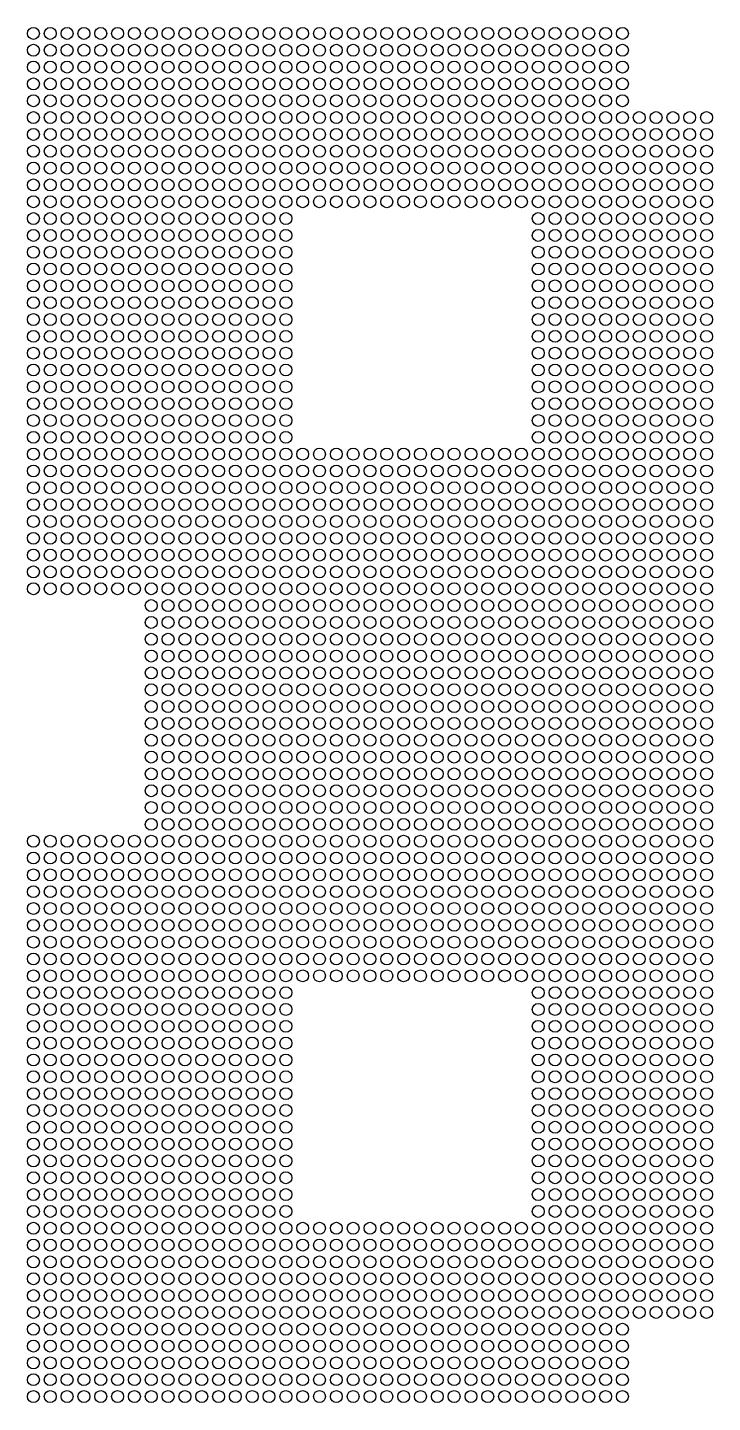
# Model space of a CAD drawing. Header units: millimetres. Extents: x 57.2 to 110.3, y 24.8 to 77.9.
# Drawn here: x 83.8 to 110.3, y 24.8 to 77.9 of the extents above; entities that cross this region are included whole.
import ezdxf

# ---------------------------------------------------------------- set-up
doc = ezdxf.new("R2010")
doc.units = ezdxf.units.MM
doc.header["$LTSCALE"] = 0.5

msp = doc.modelspace()

# ---------------------------------------------------------------- linework, layer by layer
for centre in [(84.059, 77.693), (84.709, 77.693), (85.359, 77.693), (86.009, 77.693), (86.659, 77.693), (87.309, 77.693), (87.959, 77.693), (88.609, 77.693), (89.259, 77.693), (89.909, 77.693), (90.559, 77.693), (91.209, 77.693), (91.859, 77.693), (92.509, 77.693), (93.159, 77.693), (93.809, 77.693), (94.459, 77.693), (95.109, 77.693), (95.759, 77.693), (96.409, 77.693), (97.059, 77.693), (97.709, 77.693), (98.359, 77.693), (99.009, 77.693), (99.659, 77.693), (100.309, 77.693), (100.959, 77.693), (101.609, 77.693), (102.259, 77.693), (102.909, 77.693), (103.559, 77.693), (104.209, 77.693), (104.859, 77.693), (105.509, 77.693), (106.159, 77.693), (106.809, 77.693), (84.059, 77.043), (84.709, 77.043), (85.359, 77.043), (86.009, 77.043), (86.659, 77.043), (87.309, 77.043), (87.959, 77.043), (88.609, 77.043), (89.259, 77.043), (89.909, 77.043), (90.559, 77.043), (91.209, 77.043), (91.859, 77.043), (92.509, 77.043), (93.159, 77.043), (93.809, 77.043), (94.459, 77.043), (95.109, 77.043), (95.759, 77.043), (96.409, 77.043), (97.059, 77.043), (97.709, 77.043), (98.359, 77.043), (99.009, 77.043), (99.659, 77.043), (100.309, 77.043), (100.959, 77.043), (101.609, 77.043), (102.259, 77.043), (102.909, 77.043), (103.559, 77.043), (104.209, 77.043), (104.859, 77.043), (105.509, 77.043), (106.159, 77.043), (106.809, 77.043), (84.059, 76.393), (84.709, 76.393), (85.359, 76.393), (86.009, 76.393), (86.659, 76.393), (87.309, 76.393), (87.959, 76.393), (88.609, 76.393), (89.259, 76.393), (89.909, 76.393), (90.559, 76.393), (91.209, 76.393), (91.859, 76.393), (92.509, 76.393), (93.159, 76.393), (93.809, 76.393), (94.459, 76.393), (95.109, 76.393), (95.759, 76.393), (96.409, 76.393), (97.059, 76.393), (97.709, 76.393), (98.359, 76.393), (99.009, 76.393), (99.659, 76.393), (100.309, 76.393), (100.959, 76.393), (101.609, 76.393), (102.259, 76.393), (102.909, 76.393), (103.559, 76.393), (104.209, 76.393), (104.859, 76.393), (105.509, 76.393), (106.159, 76.393), (106.809, 76.393), (84.059, 75.743), (84.709, 75.743), (85.359, 75.743), (86.009, 75.743), (86.659, 75.743), (87.309, 75.743), (87.959, 75.743), (88.609, 75.743), (89.259, 75.743), (89.909, 75.743), (90.559, 75.743), (91.209, 75.743), (91.859, 75.743), (92.509, 75.743), (93.159, 75.743), (93.809, 75.743), (94.459, 75.743), (95.109, 75.743), (95.759, 75.743), (96.409, 75.743), (97.059, 75.743), (97.709, 75.743), (98.359, 75.743), (99.009, 75.743), (99.659, 75.743), (100.309, 75.743), (100.959, 75.743), (101.609, 75.743), (102.259, 75.743), (102.909, 75.743), (103.559, 75.743), (104.209, 75.743), (104.859, 75.743), (105.509, 75.743), (106.159, 75.743), (106.809, 75.743), (84.059, 75.093), (84.709, 75.093), (85.359, 75.093), (86.009, 75.093), (86.659, 75.093), (87.309, 75.093), (87.959, 75.093), (88.609, 75.093), (89.259, 75.093), (89.909, 75.093), (90.559, 75.093), (91.209, 75.093), (91.859, 75.093), (92.509, 75.093), (93.159, 75.093), (93.809, 75.093), (94.459, 75.093), (95.109, 75.093), (95.759, 75.093), (96.409, 75.093), (97.059, 75.093), (97.709, 75.093), (98.359, 75.093), (99.009, 75.093), (99.659, 75.093), (100.309, 75.093), (100.959, 75.093), (101.609, 75.093), (102.259, 75.093), (102.909, 75.093), (103.559, 75.093), (104.209, 75.093), (104.859, 75.093), (105.509, 75.093), (106.159, 75.093), (106.809, 75.093), (84.059, 74.443), (84.709, 74.443), (85.359, 74.443), (86.009, 74.443), (86.659, 74.443), (87.309, 74.443), (87.959, 74.443), (88.609, 74.443), (89.259, 74.443), (89.909, 74.443), (90.559, 74.443), (91.209, 74.443), (91.859, 74.443), (92.509, 74.443), (93.159, 74.443), (93.809, 74.443), (94.459, 74.443), (95.109, 74.443), (95.759, 74.443), (96.409, 74.443), (97.059, 74.443), (97.709, 74.443), (98.359, 74.443), (99.009, 74.443), (99.659, 74.443), (100.309, 74.443), (100.959, 74.443), (101.609, 74.443), (102.259, 74.443), (102.909, 74.443), (103.559, 74.443), (104.209, 74.443), (104.859, 74.443), (105.509, 74.443), (106.159, 74.443), (106.809, 74.443), (107.459, 74.443), (108.109, 74.443), (108.759, 74.443), (109.409, 74.443), (110.059, 74.443), (84.059, 73.793), (84.709, 73.793), (85.359, 73.793), (86.009, 73.793), (86.659, 73.793), (87.309, 73.793), (87.959, 73.793), (88.609, 73.793), (89.259, 73.793), (89.909, 73.793), (90.559, 73.793), (91.209, 73.793), (91.859, 73.793), (92.509, 73.793), (93.159, 73.793), (93.809, 73.793), (94.459, 73.793), (95.109, 73.793), (95.759, 73.793), (96.409, 73.793), (97.059, 73.793), (97.709, 73.793), (98.359, 73.793), (99.009, 73.793), (99.659, 73.793), (100.309, 73.793), (100.959, 73.793), (101.609, 73.793), (102.259, 73.793), (102.909, 73.793), (103.559, 73.793), (104.209, 73.793), (104.859, 73.793), (105.509, 73.793), (106.159, 73.793), (106.809, 73.793), (107.459, 73.793), (108.109, 73.793), (108.759, 73.793), (109.409, 73.793), (110.059, 73.793), (84.059, 73.143), (84.709, 73.143), (85.359, 73.143), (86.009, 73.143), (86.659, 73.143), (87.309, 73.143), (87.959, 73.143), (88.609, 73.143), (89.259, 73.143), (89.909, 73.143), (90.559, 73.143), (91.209, 73.143), (91.859, 73.143), (92.509, 73.143), (93.159, 73.143), (93.809, 73.143), (94.459, 73.143), (95.109, 73.143), (95.759, 73.143), (96.409, 73.143), (97.059, 73.143), (97.709, 73.143), (98.359, 73.143), (99.009, 73.143), (99.659, 73.143), (100.309, 73.143), (100.959, 73.143), (101.609, 73.143), (102.259, 73.143), (102.909, 73.143), (103.559, 73.143), (104.209, 73.143), (104.859, 73.143), (105.509, 73.143), (106.159, 73.143), (106.809, 73.143), (107.459, 73.143), (108.109, 73.143), (108.759, 73.143), (109.409, 73.143), (110.059, 73.143), (84.059, 72.493), (84.709, 72.493), (85.359, 72.493), (86.009, 72.493), (86.659, 72.493), (87.309, 72.493), (87.959, 72.493), (88.609, 72.493), (89.259, 72.493), (89.909, 72.493), (90.559, 72.493), (91.209, 72.493), (91.859, 72.493), (92.509, 72.493), (93.159, 72.493), (93.809, 72.493), (94.459, 72.493), (95.109, 72.493), (95.759, 72.493), (96.409, 72.493), (97.059, 72.493), (97.709, 72.493), (98.359, 72.493), (99.009, 72.493), (99.659, 72.493), (100.309, 72.493), (100.959, 72.493), (101.609, 72.493), (102.259, 72.493), (102.909, 72.493), (103.559, 72.493), (104.209, 72.493), (104.859, 72.493), (105.509, 72.493), (106.159, 72.493), (106.809, 72.493), (107.459, 72.493), (108.109, 72.493), (108.759, 72.493), (109.409, 72.493), (110.059, 72.493), (84.059, 71.843), (84.709, 71.843), (85.359, 71.843), (86.009, 71.843), (86.659, 71.843), (87.309, 71.843), (87.959, 71.843), (88.609, 71.843), (89.259, 71.843), (89.909, 71.843), (90.559, 71.843), (91.209, 71.843), (91.859, 71.843), (92.509, 71.843), (93.159, 71.843), (93.809, 71.843), (94.459, 71.843), (95.109, 71.843), (95.759, 71.843), (96.409, 71.843), (97.059, 71.843), (97.709, 71.843), (98.359, 71.843), (99.009, 71.843), (99.659, 71.843), (100.309, 71.843), (100.959, 71.843), (101.609, 71.843), (102.259, 71.843), (102.909, 71.843), (103.559, 71.843), (104.209, 71.843), (104.859, 71.843), (105.509, 71.843), (106.159, 71.843), (106.809, 71.843), (107.459, 71.843), (108.109, 71.843), (108.759, 71.843), (109.409, 71.843), (110.059, 71.843), (84.059, 71.193), (84.709, 71.193), (85.359, 71.193), (86.009, 71.193), (86.659, 71.193), (87.309, 71.193), (87.959, 71.193), (88.609, 71.193), (89.259, 71.193), (89.909, 71.193), (90.559, 71.193), (91.209, 71.193), (91.859, 71.193), (92.509, 71.193), (93.159, 71.193), (93.809, 71.193), (94.459, 71.193), (95.109, 71.193), (95.759, 71.193), (96.409, 71.193), (97.059, 71.193), (97.709, 71.193), (98.359, 71.193), (99.009, 71.193), (99.659, 71.193), (100.309, 71.193), (100.959, 71.193), (101.609, 71.193), (102.259, 71.193), (102.909, 71.193), (103.559, 71.193), (104.209, 71.193), (104.859, 71.193), (105.509, 71.193), (106.159, 71.193), (106.809, 71.193), (107.459, 71.193), (108.109, 71.193), (108.759, 71.193), (109.409, 71.193), (110.059, 71.193), (84.059, 70.543), (84.709, 70.543), (85.359, 70.543), (86.009, 70.543), (86.659, 70.543), (87.309, 70.543), (87.959, 70.543), (88.609, 70.543), (89.259, 70.543), (89.909, 70.543), (90.559, 70.543), (91.209, 70.543), (91.859, 70.543), (92.509, 70.543), (93.159, 70.543), (93.809, 70.543), (103.559, 70.543), (104.209, 70.543), (104.859, 70.543), (105.509, 70.543), (106.159, 70.543), (106.809, 70.543), (107.459, 70.543), (108.109, 70.543), (108.759, 70.543), (109.409, 70.543), (110.059, 70.543), (84.059, 69.893), (84.709, 69.893), (85.359, 69.893), (86.009, 69.893), (86.659, 69.893), (87.309, 69.893), (87.959, 69.893), (88.609, 69.893), (89.259, 69.893), (89.909, 69.893), (90.559, 69.893), (91.209, 69.893), (91.859, 69.893), (92.509, 69.893), (93.159, 69.893), (93.809, 69.893), (103.559, 69.893), (104.209, 69.893), (104.859, 69.893), (105.509, 69.893), (106.159, 69.893), (106.809, 69.893), (107.459, 69.893), (108.109, 69.893), (108.759, 69.893), (109.409, 69.893), (110.059, 69.893), (84.059, 69.243), (84.709, 69.243), (85.359, 69.243), (86.009, 69.243), (86.659, 69.243), (87.309, 69.243), (87.959, 69.243), (88.609, 69.243), (89.259, 69.243), (89.909, 69.243), (90.559, 69.243), (91.209, 69.243), (91.859, 69.243), (92.509, 69.243), (93.159, 69.243), (93.809, 69.243), (103.559, 69.243), (104.209, 69.243), (104.859, 69.243), (105.509, 69.243), (106.159, 69.243), (106.809, 69.243), (107.459, 69.243), (108.109, 69.243), (108.759, 69.243), (109.409, 69.243), (110.059, 69.243), (84.059, 68.593), (84.709, 68.593), (85.359, 68.593), (86.009, 68.593), (86.659, 68.593), (87.309, 68.593), (87.959, 68.593), (88.609, 68.593), (89.259, 68.593), (89.909, 68.593), (90.559, 68.593), (91.209, 68.593), (91.859, 68.593), (92.509, 68.593), (93.159, 68.593), (93.809, 68.593), (103.559, 68.593), (104.209, 68.593), (104.859, 68.593), (105.509, 68.593), (106.159, 68.593), (106.809, 68.593), (107.459, 68.593), (108.109, 68.593), (108.759, 68.593), (109.409, 68.593), (110.059, 68.593), (84.059, 67.943), (84.709, 67.943), (85.359, 67.943), (86.009, 67.943), (86.659, 67.943), (87.309, 67.943), (87.959, 67.943), (88.609, 67.943), (89.259, 67.943), (89.909, 67.943), (90.559, 67.943), (91.209, 67.943), (91.859, 67.943), (92.509, 67.943), (93.159, 67.943), (93.809, 67.943), (103.559, 67.943), (104.209, 67.943), (104.859, 67.943), (105.509, 67.943), (106.159, 67.943), (106.809, 67.943), (107.459, 67.943), (108.109, 67.943), (108.759, 67.943), (109.409, 67.943), (110.059, 67.943), (84.059, 67.293), (84.709, 67.293), (85.359, 67.293), (86.009, 67.293), (86.659, 67.293), (87.309, 67.293), (87.959, 67.293), (88.609, 67.293), (89.259, 67.293), (89.909, 67.293), (90.559, 67.293), (91.209, 67.293), (91.859, 67.293), (92.509, 67.293), (93.159, 67.293), (93.809, 67.293), (103.559, 67.293), (104.209, 67.293), (104.859, 67.293), (105.509, 67.293), (106.159, 67.293), (106.809, 67.293), (107.459, 67.293), (108.109, 67.293), (108.759, 67.293), (109.409, 67.293), (110.059, 67.293), (84.059, 66.643), (84.709, 66.643), (85.359, 66.643), (86.009, 66.643), (86.659, 66.643), (87.309, 66.643), (87.959, 66.643), (88.609, 66.643), (89.259, 66.643), (89.909, 66.643), (90.559, 66.643), (91.209, 66.643), (91.859, 66.643), (92.509, 66.643), (93.159, 66.643), (93.809, 66.643), (103.559, 66.643), (104.209, 66.643), (104.859, 66.643), (105.509, 66.643), (106.159, 66.643), (106.809, 66.643), (107.459, 66.643), (108.109, 66.643), (108.759, 66.643), (109.409, 66.643), (110.059, 66.643), (84.059, 65.993), (84.709, 65.993), (85.359, 65.993), (86.009, 65.993), (86.659, 65.993), (87.309, 65.993), (87.959, 65.993), (88.609, 65.993), (89.259, 65.993), (89.909, 65.993), (90.559, 65.993), (91.209, 65.993), (91.859, 65.993), (92.509, 65.993), (93.159, 65.993), (93.809, 65.993), (103.559, 65.993), (104.209, 65.993), (104.859, 65.993), (105.509, 65.993), (106.159, 65.993), (106.809, 65.993), (107.459, 65.993), (108.109, 65.993), (108.759, 65.993), (109.409, 65.993), (110.059, 65.993), (84.059, 65.343), (84.709, 65.343), (85.359, 65.343), (86.009, 65.343), (86.659, 65.343), (87.309, 65.343), (87.959, 65.343), (88.609, 65.343), (89.259, 65.343), (89.909, 65.343), (90.559, 65.343), (91.209, 65.343), (91.859, 65.343), (92.509, 65.343), (93.159, 65.343), (93.809, 65.343), (103.559, 65.343), (104.209, 65.343), (104.859, 65.343), (105.509, 65.343), (106.159, 65.343), (106.809, 65.343), (107.459, 65.343), (108.109, 65.343), (108.759, 65.343), (109.409, 65.343), (110.059, 65.343), (84.059, 64.693), (84.709, 64.693), (85.359, 64.693), (86.009, 64.693), (86.659, 64.693), (87.309, 64.693), (87.959, 64.693), (88.609, 64.693), (89.259, 64.693), (89.909, 64.693), (90.559, 64.693), (91.209, 64.693), (91.859, 64.693), (92.509, 64.693), (93.159, 64.693), (93.809, 64.693), (103.559, 64.693), (104.209, 64.693), (104.859, 64.693), (105.509, 64.693), (106.159, 64.693), (106.809, 64.693), (107.459, 64.693), (108.109, 64.693), (108.759, 64.693), (109.409, 64.693), (110.059, 64.693), (84.059, 64.043), (84.709, 64.043), (85.359, 64.043), (86.009, 64.043), (86.659, 64.043), (87.309, 64.043), (87.959, 64.043), (88.609, 64.043), (89.259, 64.043), (89.909, 64.043), (90.559, 64.043), (91.209, 64.043), (91.859, 64.043), (92.509, 64.043), (93.159, 64.043), (93.809, 64.043), (103.559, 64.043), (104.209, 64.043), (104.859, 64.043), (105.509, 64.043), (106.159, 64.043), (106.809, 64.043), (107.459, 64.043), (108.109, 64.043), (108.759, 64.043), (109.409, 64.043), (110.059, 64.043), (84.059, 63.393), (84.709, 63.393), (85.359, 63.393), (86.009, 63.393), (86.659, 63.393), (87.309, 63.393), (87.959, 63.393), (88.609, 63.393), (89.259, 63.393), (89.909, 63.393), (90.559, 63.393), (91.209, 63.393), (91.859, 63.393), (92.509, 63.393), (93.159, 63.393), (93.809, 63.393), (103.559, 63.393), (104.209, 63.393), (104.859, 63.393), (105.509, 63.393), (106.159, 63.393), (106.809, 63.393), (107.459, 63.393), (108.109, 63.393), (108.759, 63.393), (109.409, 63.393), (110.059, 63.393), (84.059, 62.743), (84.709, 62.743), (85.359, 62.743), (86.009, 62.743), (86.659, 62.743), (87.309, 62.743), (87.959, 62.743), (88.609, 62.743), (89.259, 62.743), (89.909, 62.743), (90.559, 62.743), (91.209, 62.743), (91.859, 62.743), (92.509, 62.743), (93.159, 62.743), (93.809, 62.743), (103.559, 62.743), (104.209, 62.743), (104.859, 62.743), (105.509, 62.743), (106.159, 62.743), (106.809, 62.743), (107.459, 62.743), (108.109, 62.743), (108.759, 62.743), (109.409, 62.743), (110.059, 62.743), (84.059, 62.093), (84.709, 62.093), (85.359, 62.093), (86.009, 62.093), (86.659, 62.093), (87.309, 62.093), (87.959, 62.093), (88.609, 62.093), (89.259, 62.093), (89.909, 62.093), (90.559, 62.093), (91.209, 62.093), (91.859, 62.093), (92.509, 62.093), (93.159, 62.093), (93.809, 62.093), (103.559, 62.093), (104.209, 62.093), (104.859, 62.093), (105.509, 62.093), (106.159, 62.093), (106.809, 62.093), (107.459, 62.093), (108.109, 62.093), (108.759, 62.093), (109.409, 62.093), (110.059, 62.093), (84.059, 61.443), (84.709, 61.443), (85.359, 61.443), (86.009, 61.443), (86.659, 61.443), (87.309, 61.443), (87.959, 61.443), (88.609, 61.443), (89.259, 61.443), (89.909, 61.443), (90.559, 61.443), (91.209, 61.443), (91.859, 61.443), (92.509, 61.443), (93.159, 61.443), (93.809, 61.443), (94.459, 61.443), (95.109, 61.443), (95.759, 61.443), (96.409, 61.443), (97.059, 61.443), (97.709, 61.443), (98.359, 61.443), (99.009, 61.443), (99.659, 61.443), (100.309, 61.443), (100.959, 61.443), (101.609, 61.443), (102.259, 61.443), (102.909, 61.443), (103.559, 61.443), (104.209, 61.443), (104.859, 61.443), (105.509, 61.443), (106.159, 61.443), (106.809, 61.443), (107.459, 61.443), (108.109, 61.443), (108.759, 61.443), (109.409, 61.443), (110.059, 61.443), (84.059, 60.793), (84.709, 60.793), (85.359, 60.793), (86.009, 60.793), (86.659, 60.793), (87.309, 60.793), (87.959, 60.793), (88.609, 60.793), (89.259, 60.793), (89.909, 60.793), (90.559, 60.793), (91.209, 60.793), (91.859, 60.793), (92.509, 60.793), (93.159, 60.793), (93.809, 60.793), (94.459, 60.793), (95.109, 60.793), (95.759, 60.793), (96.409, 60.793), (97.059, 60.793), (97.709, 60.793), (98.359, 60.793), (99.009, 60.793), (99.659, 60.793), (100.309, 60.793), (100.959, 60.793), (101.609, 60.793), (102.259, 60.793), (102.909, 60.793), (103.559, 60.793), (104.209, 60.793), (104.859, 60.793), (105.509, 60.793), (106.159, 60.793), (106.809, 60.793), (107.459, 60.793), (108.109, 60.793), (108.759, 60.793), (109.409, 60.793), (110.059, 60.793), (84.059, 60.143), (84.709, 60.143), (85.359, 60.143), (86.009, 60.143), (86.659, 60.143), (87.309, 60.143), (87.959, 60.143), (88.609, 60.143), (89.259, 60.143), (89.909, 60.143), (90.559, 60.143), (91.209, 60.143), (91.859, 60.143), (92.509, 60.143), (93.159, 60.143), (93.809, 60.143), (94.459, 60.143), (95.109, 60.143), (95.759, 60.143), (96.409, 60.143), (97.059, 60.143), (97.709, 60.143), (98.359, 60.143), (99.009, 60.143), (99.659, 60.143), (100.309, 60.143), (100.959, 60.143), (101.609, 60.143), (102.259, 60.143), (102.909, 60.143), (103.559, 60.143), (104.209, 60.143), (104.859, 60.143), (105.509, 60.143), (106.159, 60.143), (106.809, 60.143), (107.459, 60.143), (108.109, 60.143), (108.759, 60.143), (109.409, 60.143), (110.059, 60.143), (84.059, 59.493), (84.709, 59.493), (85.359, 59.493), (86.009, 59.493), (86.659, 59.493), (87.309, 59.493), (87.959, 59.493), (88.609, 59.493), (89.259, 59.493), (89.909, 59.493), (90.559, 59.493), (91.209, 59.493), (91.859, 59.493), (92.509, 59.493), (93.159, 59.493), (93.809, 59.493), (94.459, 59.493), (95.109, 59.493), (95.759, 59.493), (96.409, 59.493), (97.059, 59.493), (97.709, 59.493), (98.359, 59.493), (99.009, 59.493), (99.659, 59.493), (100.309, 59.493), (100.959, 59.493), (101.609, 59.493), (102.259, 59.493), (102.909, 59.493), (103.559, 59.493), (104.209, 59.493), (104.859, 59.493), (105.509, 59.493), (106.159, 59.493), (106.809, 59.493), (107.459, 59.493), (108.109, 59.493), (108.759, 59.493), (109.409, 59.493), (110.059, 59.493), (84.059, 58.843), (84.709, 58.843), (85.359, 58.843), (86.009, 58.843), (86.659, 58.843), (87.309, 58.843), (87.959, 58.843), (88.609, 58.843), (89.259, 58.843), (89.909, 58.843), (90.559, 58.843), (91.209, 58.843), (91.859, 58.843), (92.509, 58.843), (93.159, 58.843), (93.809, 58.843), (94.459, 58.843), (95.109, 58.843), (95.759, 58.843), (96.409, 58.843), (97.059, 58.843), (97.709, 58.843), (98.359, 58.843), (99.009, 58.843), (99.659, 58.843), (100.309, 58.843), (100.959, 58.843), (101.609, 58.843), (102.259, 58.843), (102.909, 58.843), (103.559, 58.843), (104.209, 58.843), (104.859, 58.843), (105.509, 58.843), (106.159, 58.843), (106.809, 58.843), (107.459, 58.843), (108.109, 58.843), (108.759, 58.843), (109.409, 58.843), (110.059, 58.843), (84.059, 58.193), (84.709, 58.193), (85.359, 58.193), (86.009, 58.193), (86.659, 58.193), (87.309, 58.193), (87.959, 58.193), (88.609, 58.193), (89.259, 58.193), (89.909, 58.193), (90.559, 58.193), (91.209, 58.193), (91.859, 58.193), (92.509, 58.193), (93.159, 58.193), (93.809, 58.193), (94.459, 58.193), (95.109, 58.193), (95.759, 58.193), (96.409, 58.193), (97.059, 58.193), (97.709, 58.193), (98.359, 58.193), (99.009, 58.193), (99.659, 58.193), (100.309, 58.193), (100.959, 58.193), (101.609, 58.193), (102.259, 58.193), (102.909, 58.193), (103.559, 58.193), (104.209, 58.193), (104.859, 58.193), (105.509, 58.193), (106.159, 58.193), (106.809, 58.193), (107.459, 58.193), (108.109, 58.193), (108.759, 58.193), (109.409, 58.193), (110.059, 58.193), (84.059, 57.543), (84.709, 57.543), (85.359, 57.543), (86.009, 57.543), (86.659, 57.543), (87.309, 57.543), (87.959, 57.543), (88.609, 57.543), (89.259, 57.543), (89.909, 57.543), (90.559, 57.543), (91.209, 57.543), (91.859, 57.543), (92.509, 57.543), (93.159, 57.543), (93.809, 57.543), (94.459, 57.543), (95.109, 57.543), (95.759, 57.543), (96.409, 57.543), (97.059, 57.543), (97.709, 57.543), (98.359, 57.543), (99.009, 57.543), (99.659, 57.543), (100.309, 57.543), (100.959, 57.543), (101.609, 57.543), (102.259, 57.543), (102.909, 57.543), (103.559, 57.543), (104.209, 57.543), (104.859, 57.543), (105.509, 57.543), (106.159, 57.543), (106.809, 57.543), (107.459, 57.543), (108.109, 57.543), (108.759, 57.543), (109.409, 57.543), (110.059, 57.543), (84.059, 56.893), (84.709, 56.893), (85.359, 56.893), (86.009, 56.893), (86.659, 56.893), (87.309, 56.893), (87.959, 56.893), (88.609, 56.893), (89.259, 56.893), (89.909, 56.893), (90.559, 56.893), (91.209, 56.893), (91.859, 56.893), (92.509, 56.893), (93.159, 56.893), (93.809, 56.893), (94.459, 56.893), (95.109, 56.893), (95.759, 56.893), (96.409, 56.893), (97.059, 56.893), (97.709, 56.893), (98.359, 56.893), (99.009, 56.893), (99.659, 56.893), (100.309, 56.893), (100.959, 56.893), (101.609, 56.893), (102.259, 56.893), (102.909, 56.893), (103.559, 56.893), (104.209, 56.893), (104.859, 56.893), (105.509, 56.893), (106.159, 56.893), (106.809, 56.893), (107.459, 56.893), (108.109, 56.893), (108.759, 56.893), (109.409, 56.893), (110.059, 56.893), (84.059, 56.243), (84.709, 56.243), (85.359, 56.243), (86.009, 56.243), (86.659, 56.243), (87.309, 56.243), (87.959, 56.243), (88.609, 56.243), (89.259, 56.243), (89.909, 56.243), (90.559, 56.243), (91.209, 56.243), (91.859, 56.243), (92.509, 56.243), (93.159, 56.243), (93.809, 56.243), (94.459, 56.243), (95.109, 56.243), (95.759, 56.243), (96.409, 56.243), (97.059, 56.243), (97.709, 56.243), (98.359, 56.243), (99.009, 56.243), (99.659, 56.243), (100.309, 56.243), (100.959, 56.243), (101.609, 56.243), (102.259, 56.243), (102.909, 56.243), (103.559, 56.243), (104.209, 56.243), (104.859, 56.243), (105.509, 56.243), (106.159, 56.243), (106.809, 56.243), (107.459, 56.243), (108.109, 56.243), (108.759, 56.243), (109.409, 56.243), (110.059, 56.243), (88.609, 55.593), (89.259, 55.593), (89.909, 55.593), (90.559, 55.593), (91.209, 55.593), (91.859, 55.593), (92.509, 55.593), (93.159, 55.593), (93.809, 55.593), (94.459, 55.593), (95.109, 55.593), (95.759, 55.593), (96.409, 55.593), (97.059, 55.593), (97.709, 55.593), (98.359, 55.593), (99.009, 55.593), (99.659, 55.593), (100.309, 55.593), (100.959, 55.593), (101.609, 55.593), (102.259, 55.593), (102.909, 55.593), (103.559, 55.593), (104.209, 55.593), (104.859, 55.593), (105.509, 55.593), (106.159, 55.593), (106.809, 55.593), (107.459, 55.593), (108.109, 55.593), (108.759, 55.593), (109.409, 55.593), (110.059, 55.593), (88.609, 54.943), (89.259, 54.943), (89.909, 54.943), (90.559, 54.943), (91.209, 54.943), (91.859, 54.943), (92.509, 54.943), (93.159, 54.943), (93.809, 54.943), (94.459, 54.943), (95.109, 54.943), (95.759, 54.943), (96.409, 54.943), (97.059, 54.943), (97.709, 54.943), (98.359, 54.943), (99.009, 54.943), (99.659, 54.943), (100.309, 54.943), (100.959, 54.943), (101.609, 54.943), (102.259, 54.943), (102.909, 54.943), (103.559, 54.943), (104.209, 54.943), (104.859, 54.943), (105.509, 54.943), (106.159, 54.943), (106.809, 54.943), (107.459, 54.943), (108.109, 54.943), (108.759, 54.943), (109.409, 54.943), (110.059, 54.943), (88.609, 54.293), (89.259, 54.293), (89.909, 54.293), (90.559, 54.293), (91.209, 54.293), (91.859, 54.293), (92.509, 54.293), (93.159, 54.293), (93.809, 54.293), (94.459, 54.293), (95.109, 54.293), (95.759, 54.293), (96.409, 54.293), (97.059, 54.293), (97.709, 54.293), (98.359, 54.293), (99.009, 54.293), (99.659, 54.293), (100.309, 54.293), (100.959, 54.293), (101.609, 54.293), (102.259, 54.293), (102.909, 54.293), (103.559, 54.293), (104.209, 54.293), (104.859, 54.293), (105.509, 54.293), (106.159, 54.293), (106.809, 54.293), (107.459, 54.293), (108.109, 54.293), (108.759, 54.293), (109.409, 54.293), (110.059, 54.293), (88.609, 53.643), (89.259, 53.643), (89.909, 53.643), (90.559, 53.643), (91.209, 53.643), (91.859, 53.643), (92.509, 53.643), (93.159, 53.643), (93.809, 53.643), (94.459, 53.643), (95.109, 53.643), (95.759, 53.643), (96.409, 53.643), (97.059, 53.643), (97.709, 53.643), (98.359, 53.643), (99.009, 53.643), (99.659, 53.643), (100.309, 53.643), (100.959, 53.643), (101.609, 53.643), (102.259, 53.643), (102.909, 53.643), (103.559, 53.643), (104.209, 53.643), (104.859, 53.643), (105.509, 53.643), (106.159, 53.643), (106.809, 53.643), (107.459, 53.643), (108.109, 53.643), (108.759, 53.643), (109.409, 53.643), (110.059, 53.643), (88.609, 52.993), (89.259, 52.993), (89.909, 52.993), (90.559, 52.993), (91.209, 52.993), (91.859, 52.993), (92.509, 52.993), (93.159, 52.993), (93.809, 52.993), (94.459, 52.993), (95.109, 52.993), (95.759, 52.993), (96.409, 52.993), (97.059, 52.993), (97.709, 52.993), (98.359, 52.993), (99.009, 52.993), (99.659, 52.993), (100.309, 52.993), (100.959, 52.993), (101.609, 52.993), (102.259, 52.993), (102.909, 52.993), (103.559, 52.993), (104.209, 52.993), (104.859, 52.993), (105.509, 52.993), (106.159, 52.993), (106.809, 52.993), (107.459, 52.993), (108.109, 52.993), (108.759, 52.993), (109.409, 52.993), (110.059, 52.993), (88.609, 52.343), (89.259, 52.343), (89.909, 52.343), (90.559, 52.343), (91.209, 52.343), (91.859, 52.343), (92.509, 52.343), (93.159, 52.343), (93.809, 52.343), (94.459, 52.343), (95.109, 52.343), (95.759, 52.343), (96.409, 52.343), (97.059, 52.343), (97.709, 52.343), (98.359, 52.343), (99.009, 52.343), (99.659, 52.343), (100.309, 52.343), (100.959, 52.343), (101.609, 52.343), (102.259, 52.343), (102.909, 52.343), (103.559, 52.343), (104.209, 52.343), (104.859, 52.343), (105.509, 52.343), (106.159, 52.343), (106.809, 52.343), (107.459, 52.343), (108.109, 52.343), (108.759, 52.343), (109.409, 52.343), (110.059, 52.343), (88.609, 51.693), (89.259, 51.693), (89.909, 51.693), (90.559, 51.693), (91.209, 51.693), (91.859, 51.693), (92.509, 51.693), (93.159, 51.693), (93.809, 51.693), (94.459, 51.693), (95.109, 51.693), (95.759, 51.693), (96.409, 51.693), (97.059, 51.693), (97.709, 51.693), (98.359, 51.693), (99.009, 51.693), (99.659, 51.693), (100.309, 51.693), (100.959, 51.693), (101.609, 51.693), (102.259, 51.693), (102.909, 51.693), (103.559, 51.693), (104.209, 51.693), (104.859, 51.693), (105.509, 51.693), (106.159, 51.693), (106.809, 51.693), (107.459, 51.693), (108.109, 51.693), (108.759, 51.693), (109.409, 51.693), (110.059, 51.693), (88.609, 51.043), (89.259, 51.043), (89.909, 51.043), (90.559, 51.043), (91.209, 51.043), (91.859, 51.043), (92.509, 51.043), (93.159, 51.043), (93.809, 51.043), (94.459, 51.043), (95.109, 51.043), (95.759, 51.043), (96.409, 51.043), (97.059, 51.043), (97.709, 51.043), (98.359, 51.043), (99.009, 51.043), (99.659, 51.043), (100.309, 51.043), (100.959, 51.043), (101.609, 51.043), (102.259, 51.043), (102.909, 51.043), (103.559, 51.043), (104.209, 51.043), (104.859, 51.043), (105.509, 51.043), (106.159, 51.043), (106.809, 51.043), (107.459, 51.043), (108.109, 51.043), (108.759, 51.043), (109.409, 51.043), (110.059, 51.043), (88.609, 50.393), (89.259, 50.393), (89.909, 50.393), (90.559, 50.393), (91.209, 50.393), (91.859, 50.393), (92.509, 50.393), (93.159, 50.393), (93.809, 50.393), (94.459, 50.393), (95.109, 50.393), (95.759, 50.393), (96.409, 50.393), (97.059, 50.393), (97.709, 50.393), (98.359, 50.393), (99.009, 50.393), (99.659, 50.393), (100.309, 50.393), (100.959, 50.393), (101.609, 50.393), (102.259, 50.393), (102.909, 50.393), (103.559, 50.393), (104.209, 50.393), (104.859, 50.393), (105.509, 50.393), (106.159, 50.393), (106.809, 50.393), (107.459, 50.393), (108.109, 50.393), (108.759, 50.393), (109.409, 50.393), (110.059, 50.393), (88.609, 49.743), (89.259, 49.743), (89.909, 49.743), (90.559, 49.743), (91.209, 49.743), (91.859, 49.743), (92.509, 49.743), (93.159, 49.743), (93.809, 49.743), (94.459, 49.743), (95.109, 49.743), (95.759, 49.743), (96.409, 49.743), (97.059, 49.743), (97.709, 49.743), (98.359, 49.743), (99.009, 49.743), (99.659, 49.743), (100.309, 49.743), (100.959, 49.743), (101.609, 49.743), (102.259, 49.743), (102.909, 49.743), (103.559, 49.743), (104.209, 49.743), (104.859, 49.743), (105.509, 49.743), (106.159, 49.743), (106.809, 49.743), (107.459, 49.743), (108.109, 49.743), (108.759, 49.743), (109.409, 49.743), (110.059, 49.743), (88.609, 49.093), (89.259, 49.093), (89.909, 49.093), (90.559, 49.093), (91.209, 49.093), (91.859, 49.093), (92.509, 49.093), (93.159, 49.093), (93.809, 49.093), (94.459, 49.093), (95.109, 49.093), (95.759, 49.093), (96.409, 49.093), (97.059, 49.093), (97.709, 49.093), (98.359, 49.093), (99.009, 49.093), (99.659, 49.093), (100.309, 49.093), (100.959, 49.093), (101.609, 49.093), (102.259, 49.093), (102.909, 49.093), (103.559, 49.093), (104.209, 49.093), (104.859, 49.093), (105.509, 49.093), (106.159, 49.093), (106.809, 49.093), (107.459, 49.093), (108.109, 49.093), (108.759, 49.093), (109.409, 49.093), (110.059, 49.093), (88.609, 48.443), (89.259, 48.443), (89.909, 48.443), (90.559, 48.443), (91.209, 48.443), (91.859, 48.443), (92.509, 48.443), (93.159, 48.443), (93.809, 48.443), (94.459, 48.443), (95.109, 48.443), (95.759, 48.443), (96.409, 48.443), (97.059, 48.443), (97.709, 48.443), (98.359, 48.443), (99.009, 48.443), (99.659, 48.443), (100.309, 48.443), (100.959, 48.443), (101.609, 48.443), (102.259, 48.443), (102.909, 48.443), (103.559, 48.443), (104.209, 48.443), (104.859, 48.443), (105.509, 48.443), (106.159, 48.443), (106.809, 48.443), (107.459, 48.443), (108.109, 48.443), (108.759, 48.443), (109.409, 48.443), (110.059, 48.443), (88.609, 47.793), (89.259, 47.793), (89.909, 47.793), (90.559, 47.793), (91.209, 47.793), (91.859, 47.793), (92.509, 47.793), (93.159, 47.793), (93.809, 47.793), (94.459, 47.793), (95.109, 47.793), (95.759, 47.793), (96.409, 47.793), (97.059, 47.793), (97.709, 47.793), (98.359, 47.793), (99.009, 47.793), (99.659, 47.793), (100.309, 47.793), (100.959, 47.793), (101.609, 47.793), (102.259, 47.793), (102.909, 47.793), (103.559, 47.793), (104.209, 47.793), (104.859, 47.793), (105.509, 47.793), (106.159, 47.793), (106.809, 47.793), (107.459, 47.793), (108.109, 47.793), (108.759, 47.793), (109.409, 47.793), (110.059, 47.793), (88.609, 47.143), (89.259, 47.143), (89.909, 47.143), (90.559, 47.143), (91.209, 47.143), (91.859, 47.143), (92.509, 47.143), (93.159, 47.143), (93.809, 47.143), (94.459, 47.143), (95.109, 47.143), (95.759, 47.143), (96.409, 47.143), (97.059, 47.143), (97.709, 47.143), (98.359, 47.143), (99.009, 47.143), (99.659, 47.143), (100.309, 47.143), (100.959, 47.143), (101.609, 47.143), (102.259, 47.143), (102.909, 47.143), (103.559, 47.143), (104.209, 47.143), (104.859, 47.143), (105.509, 47.143), (106.159, 47.143), (106.809, 47.143), (107.459, 47.143), (108.109, 47.143), (108.759, 47.143), (109.409, 47.143), (110.059, 47.143), (84.059, 46.493), (84.709, 46.493), (85.359, 46.493), (86.009, 46.493), (86.659, 46.493), (87.309, 46.493), (87.959, 46.493), (88.609, 46.493), (89.259, 46.493), (89.909, 46.493), (90.559, 46.493), (91.209, 46.493), (91.859, 46.493), (92.509, 46.493), (93.159, 46.493), (93.809, 46.493), (94.459, 46.493), (95.109, 46.493), (95.759, 46.493), (96.409, 46.493), (97.059, 46.493), (97.709, 46.493), (98.359, 46.493), (99.009, 46.493), (99.659, 46.493), (100.309, 46.493), (100.959, 46.493), (101.609, 46.493), (102.259, 46.493), (102.909, 46.493), (103.559, 46.493), (104.209, 46.493), (104.859, 46.493), (105.509, 46.493), (106.159, 46.493), (106.809, 46.493), (107.459, 46.493), (108.109, 46.493), (108.759, 46.493), (109.409, 46.493), (110.059, 46.493), (84.059, 45.843), (84.709, 45.843), (85.359, 45.843), (86.009, 45.843), (86.659, 45.843), (87.309, 45.843), (87.959, 45.843), (88.609, 45.843), (89.259, 45.843), (89.909, 45.843), (90.559, 45.843), (91.209, 45.843), (91.859, 45.843), (92.509, 45.843), (93.159, 45.843), (93.809, 45.843), (94.459, 45.843), (95.109, 45.843), (95.759, 45.843), (96.409, 45.843), (97.059, 45.843), (97.709, 45.843), (98.359, 45.843), (99.009, 45.843), (99.659, 45.843), (100.309, 45.843), (100.959, 45.843), (101.609, 45.843), (102.259, 45.843), (102.909, 45.843), (103.559, 45.843), (104.209, 45.843), (104.859, 45.843), (105.509, 45.843), (106.159, 45.843), (106.809, 45.843), (107.459, 45.843), (108.109, 45.843), (108.759, 45.843), (109.409, 45.843), (110.059, 45.843), (84.059, 45.193), (84.709, 45.193), (85.359, 45.193), (86.009, 45.193), (86.659, 45.193), (87.309, 45.193), (87.959, 45.193), (88.609, 45.193), (89.259, 45.193), (89.909, 45.193), (90.559, 45.193), (91.209, 45.193), (91.859, 45.193), (92.509, 45.193), (93.159, 45.193), (93.809, 45.193), (94.459, 45.193), (95.109, 45.193), (95.759, 45.193), (96.409, 45.193), (97.059, 45.193), (97.709, 45.193), (98.359, 45.193), (99.009, 45.193), (99.659, 45.193), (100.309, 45.193), (100.959, 45.193), (101.609, 45.193), (102.259, 45.193), (102.909, 45.193), (103.559, 45.193), (104.209, 45.193), (104.859, 45.193), (105.509, 45.193), (106.159, 45.193), (106.809, 45.193), (107.459, 45.193), (108.109, 45.193), (108.759, 45.193), (109.409, 45.193), (110.059, 45.193), (84.059, 44.543), (84.709, 44.543), (85.359, 44.543), (86.009, 44.543), (86.659, 44.543), (87.309, 44.543), (87.959, 44.543), (88.609, 44.543), (89.259, 44.543), (89.909, 44.543), (90.559, 44.543), (91.209, 44.543), (91.859, 44.543), (92.509, 44.543), (93.159, 44.543), (93.809, 44.543), (94.459, 44.543), (95.109, 44.543), (95.759, 44.543), (96.409, 44.543), (97.059, 44.543), (97.709, 44.543), (98.359, 44.543), (99.009, 44.543), (99.659, 44.543), (100.309, 44.543), (100.959, 44.543), (101.609, 44.543), (102.259, 44.543), (102.909, 44.543), (103.559, 44.543), (104.209, 44.543), (104.859, 44.543), (105.509, 44.543), (106.159, 44.543), (106.809, 44.543), (107.459, 44.543), (108.109, 44.543), (108.759, 44.543), (109.409, 44.543), (110.059, 44.543), (84.059, 43.893), (84.709, 43.893), (85.359, 43.893), (86.009, 43.893), (86.659, 43.893), (87.309, 43.893), (87.959, 43.893), (88.609, 43.893), (89.259, 43.893), (89.909, 43.893), (90.559, 43.893), (91.209, 43.893), (91.859, 43.893), (92.509, 43.893), (93.159, 43.893), (93.809, 43.893), (94.459, 43.893), (95.109, 43.893), (95.759, 43.893), (96.409, 43.893), (97.059, 43.893), (97.709, 43.893), (98.359, 43.893), (99.009, 43.893), (99.659, 43.893), (100.309, 43.893), (100.959, 43.893), (101.609, 43.893), (102.259, 43.893), (102.909, 43.893), (103.559, 43.893), (104.209, 43.893), (104.859, 43.893), (105.509, 43.893), (106.159, 43.893), (106.809, 43.893), (107.459, 43.893), (108.109, 43.893), (108.759, 43.893), (109.409, 43.893), (110.059, 43.893), (84.059, 43.243), (84.709, 43.243), (85.359, 43.243), (86.009, 43.243), (86.659, 43.243), (87.309, 43.243), (87.959, 43.243), (88.609, 43.243), (89.259, 43.243), (89.909, 43.243), (90.559, 43.243), (91.209, 43.243), (91.859, 43.243), (92.509, 43.243), (93.159, 43.243), (93.809, 43.243), (94.459, 43.243), (95.109, 43.243), (95.759, 43.243), (96.409, 43.243), (97.059, 43.243), (97.709, 43.243), (98.359, 43.243), (99.009, 43.243), (99.659, 43.243), (100.309, 43.243), (100.959, 43.243), (101.609, 43.243), (102.259, 43.243), (102.909, 43.243), (103.559, 43.243), (104.209, 43.243), (104.859, 43.243), (105.509, 43.243), (106.159, 43.243), (106.809, 43.243), (107.459, 43.243), (108.109, 43.243), (108.759, 43.243), (109.409, 43.243), (110.059, 43.243), (84.059, 42.593), (84.709, 42.593), (85.359, 42.593), (86.009, 42.593), (86.659, 42.593), (87.309, 42.593), (87.959, 42.593), (88.609, 42.593), (89.259, 42.593), (89.909, 42.593), (90.559, 42.593), (91.209, 42.593), (91.859, 42.593), (92.509, 42.593), (93.159, 42.593), (93.809, 42.593), (94.459, 42.593), (95.109, 42.593), (95.759, 42.593), (96.409, 42.593), (97.059, 42.593), (97.709, 42.593), (98.359, 42.593), (99.009, 42.593), (99.659, 42.593), (100.309, 42.593), (100.959, 42.593), (101.609, 42.593), (102.259, 42.593), (102.909, 42.593), (103.559, 42.593), (104.209, 42.593), (104.859, 42.593), (105.509, 42.593), (106.159, 42.593), (106.809, 42.593), (107.459, 42.593), (108.109, 42.593), (108.759, 42.593), (109.409, 42.593), (110.059, 42.593), (84.059, 41.943), (84.709, 41.943), (85.359, 41.943), (86.009, 41.943), (86.659, 41.943), (87.309, 41.943), (87.959, 41.943), (88.609, 41.943), (89.259, 41.943), (89.909, 41.943), (90.559, 41.943), (91.209, 41.943), (91.859, 41.943), (92.509, 41.943), (93.159, 41.943), (93.809, 41.943), (94.459, 41.943), (95.109, 41.943), (95.759, 41.943), (96.409, 41.943), (97.059, 41.943), (97.709, 41.943), (98.359, 41.943), (99.009, 41.943), (99.659, 41.943), (100.309, 41.943), (100.959, 41.943), (101.609, 41.943), (102.259, 41.943), (102.909, 41.943), (103.559, 41.943), (104.209, 41.943), (104.859, 41.943), (105.509, 41.943), (106.159, 41.943), (106.809, 41.943), (107.459, 41.943), (108.109, 41.943), (108.759, 41.943), (109.409, 41.943), (110.059, 41.943), (84.059, 41.293), (84.709, 41.293), (85.359, 41.293), (86.009, 41.293), (86.659, 41.293), (87.309, 41.293), (87.959, 41.293), (88.609, 41.293), (89.259, 41.293), (89.909, 41.293), (90.559, 41.293), (91.209, 41.293), (91.859, 41.293), (92.509, 41.293), (93.159, 41.293), (93.809, 41.293), (94.459, 41.293), (95.109, 41.293), (95.759, 41.293), (96.409, 41.293), (97.059, 41.293), (97.709, 41.293), (98.359, 41.293), (99.009, 41.293), (99.659, 41.293), (100.309, 41.293), (100.959, 41.293), (101.609, 41.293), (102.259, 41.293), (102.909, 41.293), (103.559, 41.293), (104.209, 41.293), (104.859, 41.293), (105.509, 41.293), (106.159, 41.293), (106.809, 41.293), (107.459, 41.293), (108.109, 41.293), (108.759, 41.293), (109.409, 41.293), (110.059, 41.293), (84.059, 40.643), (84.709, 40.643), (85.359, 40.643), (86.009, 40.643), (86.659, 40.643), (87.309, 40.643), (87.959, 40.643), (88.609, 40.643), (89.259, 40.643), (89.909, 40.643), (90.559, 40.643), (91.209, 40.643), (91.859, 40.643), (92.509, 40.643), (93.159, 40.643), (93.809, 40.643), (103.559, 40.643), (104.209, 40.643), (104.859, 40.643), (105.509, 40.643), (106.159, 40.643), (106.809, 40.643), (107.459, 40.643), (108.109, 40.643), (108.759, 40.643), (109.409, 40.643), (110.059, 40.643), (84.059, 39.993), (84.709, 39.993), (85.359, 39.993), (86.009, 39.993), (86.659, 39.993), (87.309, 39.993), (87.959, 39.993), (88.609, 39.993), (89.259, 39.993), (89.909, 39.993), (90.559, 39.993), (91.209, 39.993), (91.859, 39.993), (92.509, 39.993), (93.159, 39.993), (93.809, 39.993), (103.559, 39.993), (104.209, 39.993), (104.859, 39.993), (105.509, 39.993), (106.159, 39.993), (106.809, 39.993), (107.459, 39.993), (108.109, 39.993), (108.759, 39.993), (109.409, 39.993), (110.059, 39.993), (84.059, 39.343), (84.709, 39.343), (85.359, 39.343), (86.009, 39.343), (86.659, 39.343), (87.309, 39.343), (87.959, 39.343), (88.609, 39.343), (89.259, 39.343), (89.909, 39.343), (90.559, 39.343), (91.209, 39.343), (91.859, 39.343), (92.509, 39.343), (93.159, 39.343), (93.809, 39.343), (103.559, 39.343), (104.209, 39.343), (104.859, 39.343), (105.509, 39.343), (106.159, 39.343), (106.809, 39.343), (107.459, 39.343), (108.109, 39.343), (108.759, 39.343), (109.409, 39.343), (110.059, 39.343), (84.059, 38.693), (84.709, 38.693), (85.359, 38.693), (86.009, 38.693), (86.659, 38.693), (87.309, 38.693), (87.959, 38.693), (88.609, 38.693), (89.259, 38.693), (89.909, 38.693), (90.559, 38.693), (91.209, 38.693), (91.859, 38.693), (92.509, 38.693), (93.159, 38.693), (93.809, 38.693), (103.559, 38.693), (104.209, 38.693), (104.859, 38.693), (105.509, 38.693), (106.159, 38.693), (106.809, 38.693), (107.459, 38.693), (108.109, 38.693), (108.759, 38.693), (109.409, 38.693), (110.059, 38.693), (84.059, 38.043), (84.709, 38.043), (85.359, 38.043), (86.009, 38.043), (86.659, 38.043), (87.309, 38.043), (87.959, 38.043), (88.609, 38.043), (89.259, 38.043), (89.909, 38.043), (90.559, 38.043), (91.209, 38.043), (91.859, 38.043), (92.509, 38.043), (93.159, 38.043), (93.809, 38.043), (103.559, 38.043), (104.209, 38.043), (104.859, 38.043), (105.509, 38.043), (106.159, 38.043), (106.809, 38.043), (107.459, 38.043), (108.109, 38.043), (108.759, 38.043), (109.409, 38.043), (110.059, 38.043), (84.059, 37.393), (84.709, 37.393), (85.359, 37.393), (86.009, 37.393), (86.659, 37.393), (87.309, 37.393), (87.959, 37.393), (88.609, 37.393), (89.259, 37.393), (89.909, 37.393), (90.559, 37.393), (91.209, 37.393), (91.859, 37.393), (92.509, 37.393), (93.159, 37.393), (93.809, 37.393), (103.559, 37.393), (104.209, 37.393), (104.859, 37.393), (105.509, 37.393), (106.159, 37.393), (106.809, 37.393), (107.459, 37.393), (108.109, 37.393), (108.759, 37.393), (109.409, 37.393), (110.059, 37.393), (84.059, 36.743), (84.709, 36.743), (85.359, 36.743), (86.009, 36.743), (86.659, 36.743), (87.309, 36.743), (87.959, 36.743), (88.609, 36.743), (89.259, 36.743), (89.909, 36.743), (90.559, 36.743), (91.209, 36.743), (91.859, 36.743), (92.509, 36.743), (93.159, 36.743), (93.809, 36.743), (103.559, 36.743), (104.209, 36.743), (104.859, 36.743), (105.509, 36.743), (106.159, 36.743), (106.809, 36.743), (107.459, 36.743), (108.109, 36.743), (108.759, 36.743), (109.409, 36.743), (110.059, 36.743), (84.059, 36.093), (84.709, 36.093), (85.359, 36.093), (86.009, 36.093), (86.659, 36.093), (87.309, 36.093), (87.959, 36.093), (88.609, 36.093), (89.259, 36.093), (89.909, 36.093), (90.559, 36.093), (91.209, 36.093), (91.859, 36.093), (92.509, 36.093), (93.159, 36.093), (93.809, 36.093), (103.559, 36.093), (104.209, 36.093), (104.859, 36.093), (105.509, 36.093), (106.159, 36.093), (106.809, 36.093), (107.459, 36.093), (108.109, 36.093), (108.759, 36.093), (109.409, 36.093), (110.059, 36.093), (84.059, 35.443), (84.709, 35.443), (85.359, 35.443), (86.009, 35.443), (86.659, 35.443), (87.309, 35.443), (87.959, 35.443), (88.609, 35.443), (89.259, 35.443), (89.909, 35.443), (90.559, 35.443), (91.209, 35.443), (91.859, 35.443), (92.509, 35.443), (93.159, 35.443), (93.809, 35.443), (103.559, 35.443), (104.209, 35.443), (104.859, 35.443), (105.509, 35.443), (106.159, 35.443), (106.809, 35.443), (107.459, 35.443), (108.109, 35.443), (108.759, 35.443), (109.409, 35.443), (110.059, 35.443), (84.059, 34.793), (84.709, 34.793), (85.359, 34.793), (86.009, 34.793), (86.659, 34.793), (87.309, 34.793), (87.959, 34.793), (88.609, 34.793), (89.259, 34.793), (89.909, 34.793), (90.559, 34.793), (91.209, 34.793), (91.859, 34.793), (92.509, 34.793), (93.159, 34.793), (93.809, 34.793), (103.559, 34.793), (104.209, 34.793), (104.859, 34.793), (105.509, 34.793), (106.159, 34.793), (106.809, 34.793), (107.459, 34.793), (108.109, 34.793), (108.759, 34.793), (109.409, 34.793), (110.059, 34.793), (84.059, 34.143), (84.709, 34.143), (85.359, 34.143), (86.009, 34.143), (86.659, 34.143), (87.309, 34.143), (87.959, 34.143), (88.609, 34.143), (89.259, 34.143), (89.909, 34.143), (90.559, 34.143), (91.209, 34.143), (91.859, 34.143), (92.509, 34.143), (93.159, 34.143), (93.809, 34.143), (103.559, 34.143), (104.209, 34.143), (104.859, 34.143), (105.509, 34.143), (106.159, 34.143), (106.809, 34.143), (107.459, 34.143), (108.109, 34.143), (108.759, 34.143), (109.409, 34.143), (110.059, 34.143), (84.059, 33.493), (84.709, 33.493), (85.359, 33.493), (86.009, 33.493), (86.659, 33.493), (87.309, 33.493), (87.959, 33.493), (88.609, 33.493), (89.259, 33.493), (89.909, 33.493), (90.559, 33.493), (91.209, 33.493), (91.859, 33.493), (92.509, 33.493), (93.159, 33.493), (93.809, 33.493), (103.559, 33.493), (104.209, 33.493), (104.859, 33.493), (105.509, 33.493), (106.159, 33.493), (106.809, 33.493), (107.459, 33.493), (108.109, 33.493), (108.759, 33.493), (109.409, 33.493), (110.059, 33.493), (84.059, 32.843), (84.709, 32.843), (85.359, 32.843), (86.009, 32.843), (86.659, 32.843), (87.309, 32.843), (87.959, 32.843), (88.609, 32.843), (89.259, 32.843), (89.909, 32.843), (90.559, 32.843), (91.209, 32.843), (91.859, 32.843), (92.509, 32.843), (93.159, 32.843), (93.809, 32.843), (103.559, 32.843), (104.209, 32.843), (104.859, 32.843), (105.509, 32.843), (106.159, 32.843), (106.809, 32.843), (107.459, 32.843), (108.109, 32.843), (108.759, 32.843), (109.409, 32.843), (110.059, 32.843), (84.059, 32.193), (84.709, 32.193), (85.359, 32.193), (86.009, 32.193), (86.659, 32.193), (87.309, 32.193), (87.959, 32.193), (88.609, 32.193), (89.259, 32.193), (89.909, 32.193), (90.559, 32.193), (91.209, 32.193), (91.859, 32.193), (92.509, 32.193), (93.159, 32.193), (93.809, 32.193), (103.559, 32.193), (104.209, 32.193), (104.859, 32.193), (105.509, 32.193), (106.159, 32.193), (106.809, 32.193), (107.459, 32.193), (108.109, 32.193), (108.759, 32.193), (109.409, 32.193), (110.059, 32.193), (84.059, 31.543), (84.709, 31.543), (85.359, 31.543), (86.009, 31.543), (86.659, 31.543), (87.309, 31.543), (87.959, 31.543), (88.609, 31.543), (89.259, 31.543), (89.909, 31.543), (90.559, 31.543), (91.209, 31.543), (91.859, 31.543), (92.509, 31.543), (93.159, 31.543), (93.809, 31.543), (94.459, 31.543), (95.109, 31.543), (95.759, 31.543), (96.409, 31.543), (97.059, 31.543), (97.709, 31.543), (98.359, 31.543), (99.009, 31.543), (99.659, 31.543), (100.309, 31.543), (100.959, 31.543), (101.609, 31.543), (102.259, 31.543), (102.909, 31.543), (103.559, 31.543), (104.209, 31.543), (104.859, 31.543), (105.509, 31.543), (106.159, 31.543), (106.809, 31.543), (107.459, 31.543), (108.109, 31.543), (108.759, 31.543), (109.409, 31.543), (110.059, 31.543), (84.059, 30.893), (84.709, 30.893), (85.359, 30.893), (86.009, 30.893), (86.659, 30.893), (87.309, 30.893), (87.959, 30.893), (88.609, 30.893), (89.259, 30.893), (89.909, 30.893), (90.559, 30.893), (91.209, 30.893), (91.859, 30.893), (92.509, 30.893), (93.159, 30.893), (93.809, 30.893), (94.459, 30.893), (95.109, 30.893), (95.759, 30.893), (96.409, 30.893), (97.059, 30.893), (97.709, 30.893), (98.359, 30.893), (99.009, 30.893), (99.659, 30.893), (100.309, 30.893), (100.959, 30.893), (101.609, 30.893), (102.259, 30.893), (102.909, 30.893), (103.559, 30.893), (104.209, 30.893), (104.859, 30.893), (105.509, 30.893), (106.159, 30.893), (106.809, 30.893), (107.459, 30.893), (108.109, 30.893), (108.759, 30.893), (109.409, 30.893), (110.059, 30.893), (84.059, 30.243), (84.709, 30.243), (85.359, 30.243), (86.009, 30.243), (86.659, 30.243), (87.309, 30.243), (87.959, 30.243), (88.609, 30.243), (89.259, 30.243), (89.909, 30.243), (90.559, 30.243), (91.209, 30.243), (91.859, 30.243), (92.509, 30.243), (93.159, 30.243), (93.809, 30.243), (94.459, 30.243), (95.109, 30.243), (95.759, 30.243), (96.409, 30.243), (97.059, 30.243), (97.709, 30.243), (98.359, 30.243), (99.009, 30.243), (99.659, 30.243), (100.309, 30.243), (100.959, 30.243), (101.609, 30.243), (102.259, 30.243), (102.909, 30.243), (103.559, 30.243), (104.209, 30.243), (104.859, 30.243), (105.509, 30.243), (106.159, 30.243), (106.809, 30.243), (107.459, 30.243), (108.109, 30.243), (108.759, 30.243), (109.409, 30.243), (110.059, 30.243), (84.059, 29.593), (84.709, 29.593), (85.359, 29.593), (86.009, 29.593), (86.659, 29.593), (87.309, 29.593), (87.959, 29.593), (88.609, 29.593), (89.259, 29.593), (89.909, 29.593), (90.559, 29.593), (91.209, 29.593), (91.859, 29.593), (92.509, 29.593), (93.159, 29.593), (93.809, 29.593), (94.459, 29.593), (95.109, 29.593), (95.759, 29.593), (96.409, 29.593), (97.059, 29.593), (97.709, 29.593), (98.359, 29.593), (99.009, 29.593), (99.659, 29.593), (100.309, 29.593), (100.959, 29.593), (101.609, 29.593), (102.259, 29.593), (102.909, 29.593), (103.559, 29.593), (104.209, 29.593), (104.859, 29.593), (105.509, 29.593), (106.159, 29.593), (106.809, 29.593), (107.459, 29.593), (108.109, 29.593), (108.759, 29.593), (109.409, 29.593), (110.059, 29.593), (84.059, 28.943), (84.709, 28.943), (85.359, 28.943), (86.009, 28.943), (86.659, 28.943), (87.309, 28.943), (87.959, 28.943), (88.609, 28.943), (89.259, 28.943), (89.909, 28.943), (90.559, 28.943), (91.209, 28.943), (91.859, 28.943), (92.509, 28.943), (93.159, 28.943), (93.809, 28.943), (94.459, 28.943), (95.109, 28.943), (95.759, 28.943), (96.409, 28.943), (97.059, 28.943), (97.709, 28.943), (98.359, 28.943), (99.009, 28.943), (99.659, 28.943), (100.309, 28.943), (100.959, 28.943), (101.609, 28.943), (102.259, 28.943), (102.909, 28.943), (103.559, 28.943), (104.209, 28.943), (104.859, 28.943), (105.509, 28.943), (106.159, 28.943), (106.809, 28.943), (107.459, 28.943), (108.109, 28.943), (108.759, 28.943), (109.409, 28.943), (110.059, 28.943), (84.059, 28.293), (84.709, 28.293), (85.359, 28.293), (86.009, 28.293), (86.659, 28.293), (87.309, 28.293), (87.959, 28.293), (88.609, 28.293), (89.259, 28.293), (89.909, 28.293), (90.559, 28.293), (91.209, 28.293), (91.859, 28.293), (92.509, 28.293), (93.159, 28.293), (93.809, 28.293), (94.459, 28.293), (95.109, 28.293), (95.759, 28.293), (96.409, 28.293), (97.059, 28.293), (97.709, 28.293), (98.359, 28.293), (99.009, 28.293), (99.659, 28.293), (100.309, 28.293), (100.959, 28.293), (101.609, 28.293), (102.259, 28.293), (102.909, 28.293), (103.559, 28.293), (104.209, 28.293), (104.859, 28.293), (105.509, 28.293), (106.159, 28.293), (106.809, 28.293), (107.459, 28.293), (108.109, 28.293), (108.759, 28.293), (109.409, 28.293), (110.059, 28.293), (84.059, 27.643), (84.709, 27.643), (85.359, 27.643), (86.009, 27.643), (86.659, 27.643), (87.309, 27.643), (87.959, 27.643), (88.609, 27.643), (89.259, 27.643), (89.909, 27.643), (90.559, 27.643), (91.209, 27.643), (91.859, 27.643), (92.509, 27.643), (93.159, 27.643), (93.809, 27.643), (94.459, 27.643), (95.109, 27.643), (95.759, 27.643), (96.409, 27.643), (97.059, 27.643), (97.709, 27.643), (98.359, 27.643), (99.009, 27.643), (99.659, 27.643), (100.309, 27.643), (100.959, 27.643), (101.609, 27.643), (102.259, 27.643), (102.909, 27.643), (103.559, 27.643), (104.209, 27.643), (104.859, 27.643), (105.509, 27.643), (106.159, 27.643), (106.809, 27.643), (84.059, 26.993), (84.709, 26.993), (85.359, 26.993), (86.009, 26.993), (86.659, 26.993), (87.309, 26.993), (87.959, 26.993), (88.609, 26.993), (89.259, 26.993), (89.909, 26.993), (90.559, 26.993), (91.209, 26.993), (91.859, 26.993), (92.509, 26.993), (93.159, 26.993), (93.809, 26.993), (94.459, 26.993), (95.109, 26.993), (95.759, 26.993), (96.409, 26.993), (97.059, 26.993), (97.709, 26.993), (98.359, 26.993), (99.009, 26.993), (99.659, 26.993), (100.309, 26.993), (100.959, 26.993), (101.609, 26.993), (102.259, 26.993), (102.909, 26.993), (103.559, 26.993), (104.209, 26.993), (104.859, 26.993), (105.509, 26.993), (106.159, 26.993), (106.809, 26.993), (84.059, 26.343), (84.709, 26.343), (85.359, 26.343), (86.009, 26.343), (86.659, 26.343), (87.309, 26.343), (87.959, 26.343), (88.609, 26.343), (89.259, 26.343), (89.909, 26.343), (90.559, 26.343), (91.209, 26.343), (91.859, 26.343), (92.509, 26.343), (93.159, 26.343), (93.809, 26.343), (94.459, 26.343), (95.109, 26.343), (95.759, 26.343), (96.409, 26.343), (97.059, 26.343), (97.709, 26.343), (98.359, 26.343), (99.009, 26.343), (99.659, 26.343), (100.309, 26.343), (100.959, 26.343), (101.609, 26.343), (102.259, 26.343), (102.909, 26.343), (103.559, 26.343), (104.209, 26.343), (104.859, 26.343), (105.509, 26.343), (106.159, 26.343), (106.809, 26.343), (84.059, 25.693), (84.709, 25.693), (85.359, 25.693), (86.009, 25.693), (86.659, 25.693), (87.309, 25.693), (87.959, 25.693), (88.609, 25.693), (89.259, 25.693), (89.909, 25.693), (90.559, 25.693), (91.209, 25.693), (91.859, 25.693), (92.509, 25.693), (93.159, 25.693), (93.809, 25.693), (94.459, 25.693), (95.109, 25.693), (95.759, 25.693), (96.409, 25.693), (97.059, 25.693), (97.709, 25.693), (98.359, 25.693), (99.009, 25.693), (99.659, 25.693), (100.309, 25.693), (100.959, 25.693), (101.609, 25.693), (102.259, 25.693), (102.909, 25.693), (103.559, 25.693), (104.209, 25.693), (104.859, 25.693), (105.509, 25.693), (106.159, 25.693), (106.809, 25.693), (84.059, 25.043), (84.709, 25.043), (85.359, 25.043), (86.009, 25.043), (86.659, 25.043), (87.309, 25.043), (87.959, 25.043), (88.609, 25.043), (89.259, 25.043), (89.909, 25.043), (90.559, 25.043), (91.209, 25.043), (91.859, 25.043), (92.509, 25.043), (93.159, 25.043), (93.809, 25.043), (94.459, 25.043), (95.109, 25.043), (95.759, 25.043), (96.409, 25.043), (97.059, 25.043), (97.709, 25.043), (98.359, 25.043), (99.009, 25.043), (99.659, 25.043), (100.309, 25.043), (100.959, 25.043), (101.609, 25.043), (102.259, 25.043), (102.909, 25.043), (103.559, 25.043), (104.209, 25.043), (104.859, 25.043), (105.509, 25.043), (106.159, 25.043), (106.809, 25.043)]:
    msp.add_circle(centre, 0.23)

doc.saveas('drawing.dxf')
